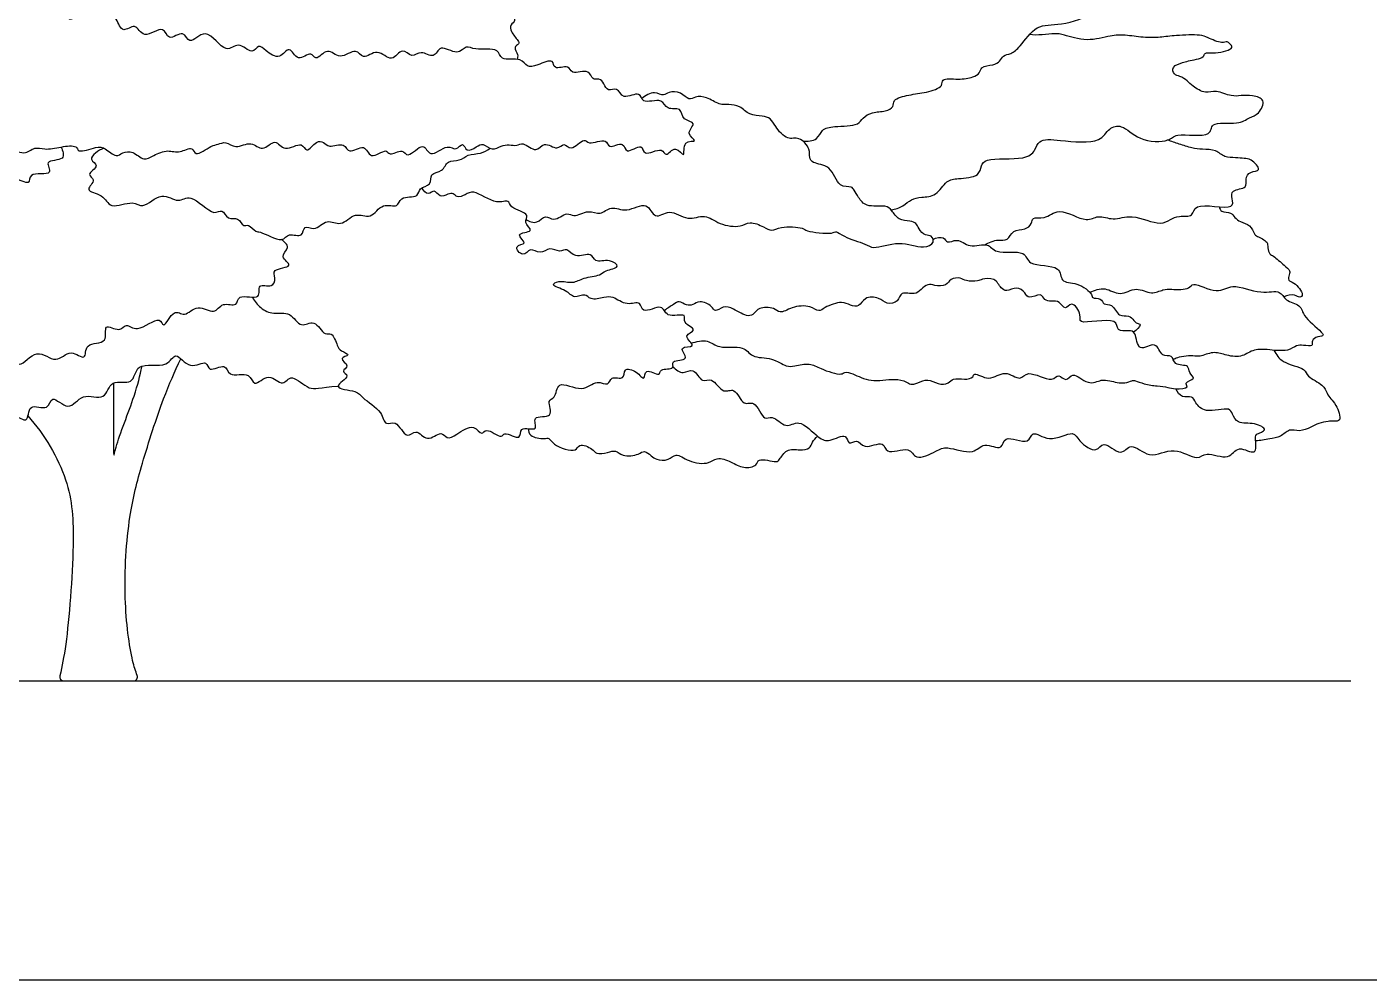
# Model space of a CAD drawing. Header units: millimetres. Extents: x 34 to 295, y 0 to 64.
# Drawn here: x 98.56 to 107.64, y 19.25 to 25.7 of the extents above; entities that cross this region are included whole.
import ezdxf

# ---------------------------------------------------------------- set-up
doc = ezdxf.new("R2010")
doc.units = ezdxf.units.MM
for name, color, linetype, true_color in [('AG-DIAGRAM', 7, 'Continuous', 0xfecc66), ('AG-PLANTS', 7, 'Continuous', 0x66ccff), ('X-VPRT', 6, 'Continuous', 0xff00ff)]:
    doc.layers.add(name, color=color, linetype=linetype, true_color=true_color)

msp = doc.modelspace()

# ---------------------------------------------------------------- linework, layer by layer
at = {"layer": 'AG-DIAGRAM'}
msp.add_line((90.4992, 21.2754), (107.5126, 21.2754), dxfattribs=at)
at = {"layer": 'AG-PLANTS'}
for centre, start, end in [((98.809, 21.3026), 167.5529, 270), ((99.2804, 21.3026), 270, 20.68419)]:
    msp.add_arc(centre, 0.0272, start, end, dxfattribs=at)
for points, knots in [([(103.8064, 24.9262), (103.8374, 24.9215), (103.9099, 24.9292), (103.9326, 25.0094), (104.0229, 25.0281), (104.1841, 25.0254), (104.2094, 25.0856), (104.2781, 25.1245), (104.362, 25.1228), (104.424, 25.1538), (104.4148, 25.2108), (104.5317, 25.2413), (104.6341, 25.2507), (104.7574, 25.2888), (104.7424, 25.3535), (104.8623, 25.3393), (104.9535, 25.3541), (105.0051, 25.3826), (105.0094, 25.432), (105.0936, 25.4379), (105.141, 25.4609), (105.1591, 25.5072), (105.2188, 25.5144), (105.2825, 25.5666), (105.3848, 25.7229), (105.5474, 25.7005), (105.768, 25.7766), (105.7525, 25.8584), (106.09, 25.8012), (106.1869, 25.8957), (106.2906, 25.8374), (106.4196, 25.8396), (106.4483, 25.9043), (106.5306, 25.894), (106.6287, 25.91), (106.6442, 25.9662), (106.6717, 26.0045), (106.5923, 26.0223), (106.5238, 26.0209), (106.4703, 26.0608), (106.3729, 26.0815), (106.2946, 26.0703), (106.1641, 26.0799), (106.0786, 26.0672), (105.9112, 26.098), (105.8141, 26.1136), (105.6721, 26.0331), (105.5724, 26.0629), (105.5211, 26.0766), (105.3811, 26.0371), (105.2999, 26.028), (105.0906, 26.0464), (105.015, 26.061), (104.9449, 25.9966), (104.8698, 25.9839), (104.7776, 25.984), (104.7023, 26.0194), (104.6505, 26.0021), (104.5274, 25.9513), (104.4939, 26.0106), (104.3603, 26.0378), (104.2998, 26.0199), (104.2354, 25.9916), (104.0877, 26.0257), (103.9563, 26.0447), (103.8462, 25.9317), (103.7147, 25.9663), (103.6025, 25.9643), (103.5539, 25.8972), (103.443, 25.8984), (103.3616, 25.8747), (103.2616, 25.8145), (103.1094, 25.8464), (102.9778, 25.7888), (102.9441, 25.8711), (102.8536, 25.8557), (102.7768, 25.8352), (102.7116, 25.917), (102.556, 25.8323), (102.4793, 25.8298), (102.443, 25.8734), (102.3441, 25.8902), (102.2483, 25.8623), (102.2111, 25.9052), (102.1039, 25.9168), (102.0309, 25.878), (101.9492, 25.9093), (101.8497, 25.9299), (101.8303, 25.8541), (101.8156, 25.8211), (101.8389, 25.7859), (101.8712, 25.7384), (101.8244, 25.7138), (101.8306, 25.6614), (101.8804, 25.6104), (101.8912, 25.5797), (101.845, 25.5609), (101.8857, 25.5108), (101.8771, 25.4888), (101.8743, 25.4781)], [0, 0, 0, 0, 0.555629, 1.028015, 1.565517, 2.272856, 2.699544, 3.188185, 3.722266, 4.1609, 4.529276, 5.108784, 5.739733, 6.341615, 6.693936, 7.264754, 7.843246, 8.253531, 8.608822, 9.107231, 9.522853, 9.896743, 10.309989, 10.829723, 11.569105, 12.30887, 13.135361, 13.511036, 14.501014, 15.144482, 15.730363, 16.352177, 16.779107, 17.279892, 17.831901, 18.252047, 18.572891, 19.029216, 19.515594, 19.973717, 20.530765, 21.052843, 21.692187, 22.242485, 22.974033, 23.551176, 24.260117, 24.819224, 25.238207, 25.902173, 26.460542, 27.277927, 27.777682, 28.302258, 28.801899, 29.352455, 29.854036, 30.284779, 30.904197, 31.336545, 31.984902, 32.440774, 32.900232, 33.599617, 34.250637, 34.921918, 35.573146, 36.157884, 36.6471, 37.227785, 37.759552, 38.357045, 39.074473, 39.706948, 40.158759, 40.676583, 41.170313, 41.686532, 42.416401, 42.899716, 43.30113, 43.868984, 44.420271, 44.822918, 45.396997, 45.907057, 46.440335, 46.972513, 47.429514, 47.764221, 48.129243, 48.524013, 48.880638, 49.267029, 49.755292, 50.039605, 50.369611, 50.77376, 51.103741, 51.103741, 51.103741, 51.103741]), ([(98.7913, 24.8852), (98.7498, 24.8779), (98.6823, 24.8633), (98.6106, 24.8912), (98.5409, 24.8223), (98.4301, 24.892), (98.3638, 24.8325), (98.302, 24.8794), (98.2264, 24.9432), (98.1073, 24.835), (98.0595, 24.9289), (97.9608, 24.8271), (97.9338, 24.9074), (97.8474, 24.8677), (97.8415, 24.9409), (97.6687, 24.9099), (97.6819, 24.9911), (97.4641, 24.9591), (97.4817, 25.0635), (97.3644, 24.9734), (97.3514, 25.0852), (97.2229, 25.0216), (97.2141, 25.1093), (97.0524, 24.984), (96.9711, 25.1795), (97.1253, 25.1886), (97.0159, 25.2784), (97.2373, 25.2609), (97.1346, 25.3985), (97.2848, 25.3803), (97.278, 25.466), (97.4209, 25.4492), (97.3601, 25.581), (97.4739, 25.5632), (97.3953, 25.6357), (97.4977, 25.6328), (97.4657, 25.723), (97.5637, 25.6665), (97.5679, 25.8038), (97.6971, 25.6807), (97.7309, 25.8791), (97.8258, 25.7426), (97.889, 25.839), (97.943, 25.7691), (97.9971, 25.8593), (98.0429, 25.7994), (98.1207, 25.9271), (98.1481, 25.8067), (98.2906, 25.9338), (98.3238, 25.8206), (98.4426, 25.9243), (98.4934, 25.8112), (98.5649, 25.8507), (98.6818, 25.7422), (98.8274, 25.8081), (98.8365, 25.7181), (98.989, 25.8252), (99.0428, 25.7301), (99.1203, 25.8007), (99.1689, 25.754), (99.2038, 25.6449), (99.2964, 25.7352), (99.3454, 25.6011), (99.4897, 25.7233), (99.51, 25.589), (99.6226, 25.6874), (99.6563, 25.5603), (99.7739, 25.7169), (99.9011, 25.499), (99.9883, 25.6086), (100.0811, 25.5034), (100.1256, 25.5843), (100.1769, 25.5337), (100.2694, 25.4671), (100.3368, 25.5854), (100.3875, 25.4474), (100.4838, 25.542), (100.511, 25.4578), (100.5956, 25.5702), (100.6739, 25.4634), (100.7857, 25.5655), (100.8329, 25.466), (100.9318, 25.5623), (101.0272, 25.4439), (101.097, 25.5691), (101.162, 25.4793), (101.2246, 25.5464), (101.3159, 25.4732), (101.3512, 25.5895), (101.4702, 25.4973), (101.5306, 25.5785), (101.5919, 25.5334), (101.7543, 25.5642), (101.758, 25.4602), (101.9037, 25.496), (101.9387, 25.4213), (102.0119, 25.4353), (102.1243, 25.4904), (102.1186, 25.4), (102.2277, 25.4475), (102.2393, 25.3685), (102.3665, 25.4196), (102.379, 25.3347), (102.4313, 25.3527), (102.4646, 25.3148), (102.4857, 25.2556), (102.5564, 25.2959), (102.5875, 25.1957), (102.7108, 25.2715), (102.7147, 25.1689), (102.8613, 25.2246), (102.8819, 25.1288), (102.9898, 25.1609), (102.988, 25.0623), (103.1006, 25.0546), (103.0041, 24.9762), (103.1125, 24.9154), (102.9879, 24.9363), (103.0168, 24.7909), (102.945, 24.9084), (102.8785, 24.8074), (102.8564, 24.8939), (102.7266, 24.8104), (102.7249, 24.9208), (102.6063, 24.8254), (102.6008, 24.934), (102.4883, 24.8641), (102.4847, 24.9542), (102.3572, 24.8914), (102.3287, 24.9562), (102.2411, 24.8489), (102.1909, 24.9225), (102.1456, 24.8558), (102.0541, 24.9325), (102.0048, 24.8361), (101.9162, 24.9243), (101.8731, 24.8891), (101.8206, 24.9039), (101.7667, 24.8952), (101.7046, 24.8557), (101.645, 24.9146), (101.5996, 24.8885), (101.5316, 24.8416), (101.5092, 24.9271), (101.462, 24.852), (101.4023, 24.914), (101.2815, 24.7978), (101.2442, 24.9358), (101.1349, 24.7979), (101.1016, 24.8821), (101.0103, 24.8176), (100.9918, 24.8839), (100.8773, 24.7877), (100.8474, 24.9195), (100.7339, 24.8272), (100.7086, 24.9238), (100.6028, 24.875), (100.5686, 24.9215), (100.5145, 24.9303), (100.4481, 24.8344), (100.4205, 24.9321), (100.3003, 24.8403), (100.2406, 24.9547), (100.1519, 24.8433), (100.0776, 24.9345), (99.9723, 24.866), (99.9071, 24.9284), (99.8501, 24.8997), (99.8058, 24.8991), (99.6962, 24.8114), (99.6809, 24.8977), (99.5909, 24.8376), (99.5123, 24.871), (99.4182, 24.8316), (99.3483, 24.7858), (99.2803, 24.8614), (99.2061, 24.8509), (99.1616, 24.811), (99.0886, 24.882), (99.0279, 24.8904), (98.9054, 24.84), (98.8973, 24.9017), (98.8302, 24.8921), (98.7913, 24.8852)], [0, 0, 0, 0, 0.607357, 1.076402, 1.587684, 2.190738, 2.670122, 3.139167, 3.671436, 4.305356, 4.758808, 5.320572, 5.72894, 6.19881, 6.582716, 7.258208, 7.637205, 8.392128, 8.786898, 9.325975, 9.781157, 10.358467, 10.728578, 11.409566, 12.04441, 12.576747, 13.000891, 13.636921, 14.152541, 14.700599, 15.135061, 15.687009, 16.211889, 16.635297, 17.030446, 17.464038, 17.871619, 18.313868, 18.806945, 19.369145, 19.967787, 20.514172, 21.00515, 21.42259, 21.903198, 22.276856, 22.835606, 23.262661, 23.918355, 24.373985, 24.963487, 25.487495, 25.927074, 26.615772, 27.259796, 27.633144, 28.308272, 28.802933, 29.297226, 29.726445, 30.260269, 30.758545, 31.294286, 31.931393, 32.409379, 32.959188, 33.42978, 34.037283, 34.791247, 35.323015, 35.890455, 36.315347, 36.750849, 37.315685, 37.827929, 38.35081, 38.884566, 39.259772, 39.802706, 40.349884, 40.947109, 41.409925, 41.97212, 42.557715, 43.095935, 43.572168, 44.041629, 44.5629, 45.048405, 45.646702, 46.133453, 46.597421, 47.278022, 47.736739, 48.359504, 48.818222, 49.297948, 49.869271, 50.255342, 50.77321, 51.17529, 51.752087, 52.180798, 52.541301, 52.93456, 53.341859, 53.762759, 54.243184, 54.809588, 55.234181, 55.849133, 56.321588, 56.825594, 57.308747, 57.777527, 58.26053, 58.706202, 59.156333, 59.660532, 60.119586, 60.607212, 60.988035, 61.581888, 61.994016, 62.546183, 62.970365, 63.500361, 63.889397, 64.485038, 64.853311, 65.421434, 65.843335, 66.254313, 66.790854, 67.265013, 67.816851, 68.200324, 68.605497, 69.031205, 69.491781, 69.960707, 70.362882, 70.821617, 71.219555, 71.626111, 72.075157, 72.70322, 73.18892, 73.794795, 74.200338, 74.715117, 75.059279, 75.632182, 76.135078, 76.689248, 77.13324, 77.67968, 78.079849, 78.472192, 78.994789, 79.401437, 79.99766, 80.516458, 81.068039, 81.594015, 82.175383, 82.668857, 83.084033, 83.492049, 84.093779, 84.473256, 84.98916, 85.512145, 86.080906, 86.566229, 87.095603, 87.568543, 87.966872, 88.494576, 88.964159, 89.567664, 89.908139, 90.476459, 90.476459, 90.476459, 90.476459]), ([(104.404, 24.4595), (104.4317, 24.4648), (104.4873, 24.481), (104.5383, 24.5364), (104.6116, 24.5465), (104.7125, 24.5516), (104.7757, 24.6629), (104.8559, 24.6731), (105.0016, 24.6808), (105.0104, 24.7608), (105.0506, 24.8176), (105.2998, 24.7921), (105.38, 24.8549), (105.3992, 24.943), (105.5539, 24.932), (105.8195, 24.8992), (105.8703, 25.016), (105.9723, 25.0417), (106.0752, 24.9199), (106.2855, 24.9164), (106.3269, 24.9874), (106.5772, 24.9392), (106.5591, 25.0652), (106.7492, 25.0303), (106.8241, 25.0861), (106.8923, 25.1048), (106.9435, 25.2111), (106.8446, 25.2341), (106.7702, 25.2346), (106.7027, 25.2235), (106.6035, 25.2741), (106.5309, 25.2412), (106.4435, 25.2955), (106.4085, 25.3325), (106.3589, 25.3662), (106.3142, 25.3706), (106.2997, 25.4344), (106.3789, 25.4569), (106.4088, 25.4675), (106.5231, 25.4862), (106.5207, 25.528), (106.5967, 25.5145), (106.7301, 25.549), (106.6941, 25.5836), (106.6768, 25.6019), (106.6365, 25.5819), (106.5435, 25.627), (106.4923, 25.6462), (106.3296, 25.6414), (106.2248, 25.6254), (106.1084, 25.6241), (105.986, 25.6447), (105.8843, 25.6404), (105.7309, 25.5926), (105.571, 25.6456), (105.5058, 25.657), (105.3907, 25.6375), (105.3389, 25.6452)], [0, 0, 0, 0, 0.52748, 1.010335, 1.49319, 2.051805, 2.659507, 3.177409, 3.830135, 4.288258, 4.721136, 5.605069, 6.164422, 6.63416, 7.314351, 8.230988, 8.816369, 9.328932, 10.033083, 10.811959, 11.312516, 12.133883, 12.603621, 13.322402, 13.878453, 14.355084, 14.88666, 15.387217, 15.894597, 16.363087, 16.944356, 17.436961, 17.989921, 18.412062, 18.844672, 19.211345, 19.596408, 20.067721, 20.441611, 21.024184, 21.306904, 21.790307, 22.406734, 22.707589, 22.981141, 23.332166, 23.896039, 24.340885, 25.054227, 25.662221, 26.273737, 26.906806, 27.48261, 28.204469, 28.929307, 29.444459, 30.3503, 30.3503, 30.3503, 30.3503]), ([(98.7913, 24.8852), (98.8006, 24.862), (98.831, 24.7861), (98.6634, 24.804), (98.7564, 24.6832), (98.5626, 24.723), (98.5888, 24.6148), (98.4677, 24.6918), (98.4167, 24.6472), (98.2992, 24.6662), (98.2383, 24.6783), (98.1735, 24.6192), (98.0453, 24.6622), (97.9808, 24.6392), (97.9123, 24.5919), (97.7471, 24.6753), (97.7111, 24.6249), (97.6286, 24.5814), (97.5826, 24.6397), (97.5233, 24.5936), (97.4013, 24.594), (97.3434, 24.6005), (97.287, 24.5614), (97.1803, 24.637), (97.0656, 24.5075), (97.0248, 24.5802), (96.903, 24.5281), (96.8203, 24.4954), (96.7849, 24.609), (96.6721, 24.4719), (96.634, 24.5955), (96.4907, 24.4997), (96.4893, 24.5962), (96.3376, 24.5442), (96.351, 24.6778), (96.1905, 24.5581), (96.1679, 24.682), (96.0828, 24.563), (96.0283, 24.65), (95.9568, 24.5396), (95.9081, 24.6176), (95.7933, 24.497), (95.7676, 24.5961), (95.6818, 24.5023), (95.6626, 24.5987), (95.5833, 24.4233), (95.4794, 24.5454), (95.4055, 24.471), (95.3399, 24.5188), (95.1849, 24.4825), (95.18, 24.5564), (95.0893, 24.5381), (95.1102, 24.6403), (94.9733, 24.6133), (94.9334, 24.7855), (94.8256, 24.7178), (94.7602, 24.8339), (94.9055, 24.848), (94.8261, 24.9822), (94.993, 24.922), (95.0296, 25.0441), (95.174, 24.9477), (95.2396, 25.1009), (95.3626, 25.012), (95.4086, 25.0759), (95.5015, 25.0429), (95.5241, 25.1022), (95.6037, 25.0861), (95.6284, 25.1432), (95.7186, 25.1284), (95.758, 25.1675), (95.8579, 25.1134), (95.9001, 25.2097), (96.0684, 25.1497), (96.069, 25.2273), (96.2134, 25.2141), (96.2287, 25.2539), (96.2466, 25.3428), (96.3736, 25.305), (96.3465, 25.3976), (96.4662, 25.3738), (96.461, 25.4648), (96.5601, 25.4232), (96.5776, 25.501), (96.6481, 25.477), (96.7013, 25.5697), (96.8176, 25.5128), (96.8611, 25.5974), (96.9887, 25.59), (97.045, 25.517), (97.0911, 25.5817), (97.1394, 25.5143), (97.2085, 25.6028), (97.2334, 25.5363), (97.3203, 25.605), (97.3405, 25.5286), (97.4172, 25.5325), (97.4487, 25.5427)], [0, 0, 0, 0, 0.495886, 1.064877, 1.522992, 2.159551, 2.568743, 3.13293, 3.594237, 4.201392, 4.644413, 5.141527, 5.784155, 6.24689, 6.747036, 7.475595, 7.894706, 8.406457, 8.828597, 9.281948, 9.914127, 10.350178, 10.77962, 11.376175, 12.033924, 12.436379, 13.072318, 13.573323, 14.047348, 14.647233, 15.133637, 15.75852, 16.158112, 16.766806, 17.225375, 17.875147, 18.320211, 18.860622, 19.301067, 19.833405, 20.251411, 20.873806, 21.276107, 21.786803, 22.135192, 22.749321, 23.341717, 23.837911, 24.330764, 24.999856, 25.39008, 25.839757, 26.286617, 26.853917, 27.508123, 28.039156, 28.5387, 29.089045, 29.596752, 30.19344, 30.730275, 31.354882, 31.968402, 32.566213, 33.013627, 33.524938, 33.918034, 34.382349, 34.78649, 35.295362, 35.70048, 36.234948, 36.741566, 37.418917, 37.803626, 38.4351, 38.785983, 39.271753, 39.815664, 40.216014, 40.738652, 41.16133, 41.64861, 42.072142, 42.495462, 43.024687, 43.596013, 44.091474, 44.703359, 45.192462, 45.590332, 46.006599, 46.505059, 46.855473, 47.357423, 47.767322, 48.3383, 48.3383, 48.3383, 48.3383]), ([(101.9349, 24.3941), (101.9566, 24.382), (102.0113, 24.3594), (102.0661, 24.4362), (102.1235, 24.3727), (102.2126, 24.4526), (102.2573, 24.4036), (102.3585, 24.4672), (102.437, 24.4184), (102.5124, 24.4953), (102.6154, 24.4339), (102.7565, 24.5298), (102.8019, 24.3838), (102.9097, 24.4763), (103.025, 24.3776), (103.147, 24.4393), (103.2396, 24.3568), (103.3856, 24.3394), (103.4469, 24.3873), (103.5408, 24.3471), (103.5973, 24.3107), (103.6588, 24.3531), (103.8094, 24.3419), (103.8298, 24.3122), (104.0023, 24.2934), (104.0335, 24.3207), (104.087, 24.2713), (104.2305, 24.2348), (104.2846, 24.1892), (104.4608, 24.2591), (104.6127, 24.1921), (104.7004, 24.2329), (104.6799, 24.292), (104.6325, 24.2819), (104.589, 24.3308), (104.5765, 24.3716), (104.5291, 24.3863), (104.4519, 24.3873), (104.4097, 24.4576), (104.3657, 24.4967), (104.2336, 24.4724), (104.1845, 24.5428), (104.1548, 24.5919), (104.1369, 24.6225), (104.0411, 24.6071), (104.0033, 24.7669), (103.8757, 24.7696), (103.8476, 24.8159), (103.8607, 24.8728), (103.7825, 24.9612), (103.7009, 24.9261), (103.619, 25.0224), (103.5924, 25.08), (103.531, 25.099), (103.4439, 25.097), (103.3834, 25.1669), (103.3064, 25.1737), (103.239, 25.1687), (103.1595, 25.2248), (103.0827, 25.2305), (103.0334, 25.1971), (102.9846, 25.2602), (102.9001, 25.2631), (102.8669, 25.2249), (102.8006, 25.2681), (102.7406, 25.2338), (102.7174, 25.2128)], [0, 0, 0, 0, 0.494563, 0.972209, 1.410396, 1.967872, 2.364875, 2.944576, 3.453784, 3.977712, 4.565305, 5.222278, 5.773129, 6.334576, 6.986182, 7.599172, 8.212325, 8.883819, 9.3642, 9.919439, 10.364499, 10.843089, 11.516899, 11.883572, 12.611231, 12.947442, 13.398046, 14.09449, 14.558454, 15.30752, 16.049242, 16.535993, 16.902205, 17.265764, 17.710829, 18.074686, 18.457007, 18.947441, 19.443835, 19.868727, 20.496587, 21.003639, 21.435986, 21.746356, 22.23679, 22.908497, 23.509256, 23.883628, 24.306132, 24.875174, 25.368785, 25.977246, 26.432727, 26.867691, 27.392061, 27.92355, 28.411625, 28.876075, 29.432249, 29.925861, 30.318415, 30.790517, 31.293478, 31.659238, 32.11837, 32.673262, 32.673262, 32.673262, 32.673262]), ([(99.08, 24.8773), (99.0446, 24.8649), (98.9561, 24.8008), (99.0641, 24.7607), (98.9501, 24.6974), (99.0379, 24.6668), (98.9368, 24.5836), (99.0818, 24.5708), (99.1179, 24.4555), (99.2768, 24.5311), (99.3443, 24.4596), (99.4697, 24.5925), (99.5826, 24.4978), (99.671, 24.5826), (99.8172, 24.4079), (99.8814, 24.4757), (99.9155, 24.3869), (99.9913, 24.4173), (100.0206, 24.3412), (100.0604, 24.3695), (100.1076, 24.306), (100.1383, 24.3195), (100.2894, 24.2281), (100.3257, 24.3109), (100.4294, 24.2654), (100.4284, 24.3672), (100.509, 24.3091), (100.5864, 24.4085), (100.6863, 24.3393), (100.7747, 24.4533), (100.8897, 24.3889), (100.9585, 24.5159), (101.0718, 24.4671), (101.0799, 24.5575), (101.2125, 24.5386), (101.2072, 24.6145), (101.3004, 24.6231), (101.2804, 24.7117), (101.3758, 24.7144), (101.3997, 24.7987), (101.4888, 24.7868), (101.5395, 24.8395), (101.6298, 24.8371), (101.6722, 24.8632), (101.6927, 24.8764)], [0, 0, 0, 0, 0.607415, 1.029071, 1.523363, 1.905518, 2.386136, 2.941785, 3.507472, 4.182126, 4.676623, 5.357903, 5.968923, 6.504984, 7.280966, 7.700884, 8.159875, 8.61348, 9.052966, 9.375886, 9.832629, 10.160031, 10.86002, 11.315425, 11.823617, 12.252953, 12.700356, 13.273652, 13.821335, 14.432327, 15.004935, 15.612768, 16.149588, 16.586362, 17.166092, 17.574651, 18.053314, 18.501882, 18.989348, 19.475048, 19.968471, 20.442109, 20.968972, 21.458849, 21.458849, 21.458849, 21.458849]), ([(105.0371, 24.2246), (105.0653, 24.2391), (105.1233, 24.2652), (105.1954, 24.2462), (105.225, 24.3299), (105.3092, 24.3222), (105.357, 24.3637), (105.3566, 24.4159), (105.4496, 24.3928), (105.5383, 24.4874), (105.7236, 24.3654), (105.8028, 24.4311), (105.9102, 24.3826), (106.0317, 24.4405), (106.2223, 24.3465), (106.2912, 24.3974), (106.3504, 24.4229), (106.4518, 24.4087), (106.4466, 24.5217), (106.7301, 24.4493), (106.7083, 24.537), (106.7026, 24.6002), (106.8178, 24.6024), (106.7961, 24.6701), (106.8282, 24.7225), (106.9171, 24.7216), (106.8387, 24.8087), (106.7916, 24.8067), (106.7328, 24.8146), (106.6573, 24.8126), (106.6012, 24.8696), (106.5078, 24.8689), (106.4381, 24.877), (106.3515, 24.9052), (106.3, 24.9229), (106.2741, 24.9328)], [0, 0, 0, 0, 0.558608, 1.008174, 1.482277, 1.981031, 2.415177, 2.759909, 3.248304, 3.85365, 4.638163, 5.166468, 5.739698, 6.392578, 7.19073, 7.682494, 8.146605, 8.663887, 9.12914, 9.990448, 10.401828, 10.813208, 11.338081, 11.748014, 12.177859, 12.602002, 13.110802, 13.515002, 13.950678, 14.437056, 14.931092, 15.469679, 15.956057, 16.496559, 17.018939, 17.018939, 17.018939, 17.018939]), ([(100.0848, 23.8697), (100.0986, 23.8427), (100.1381, 23.7942), (100.2261, 23.7482), (100.343, 23.7801), (100.4085, 23.651), (100.5072, 23.7305), (100.5685, 23.6029), (100.6254, 23.638), (100.6585, 23.5393), (100.6765, 23.5065), (100.7618, 23.4775), (100.6559, 23.459), (100.7529, 23.405), (100.675, 23.369), (100.7605, 23.3373), (100.5997, 23.2501), (100.7961, 23.2416), (100.8227, 23.1848), (100.9648, 23.1057), (100.977, 22.9941), (101.0608, 23.0476), (101.1243, 22.8975), (101.1934, 22.9899), (101.2654, 22.8786), (101.36, 22.9737), (101.4008, 22.9052), (101.4693, 22.9411), (101.5798, 23.0219), (101.6363, 22.9269), (101.6652, 22.996), (101.773, 22.904), (101.7829, 22.9697), (101.9116, 22.8879), (101.8813, 23.0062), (102.0318, 22.9528), (101.9619, 23.0795), (102.1367, 23.0427), (102.0697, 23.1767), (102.1401, 23.1824), (102.1407, 23.3225), (102.3186, 23.2146), (102.4068, 23.3185), (102.4954, 23.2625), (102.5057, 23.3423), (102.6045, 23.3034), (102.5915, 23.3961), (102.6842, 23.375), (102.7393, 23.2929), (102.7366, 23.401), (102.843, 23.3258), (102.8378, 23.3935), (102.9493, 23.375), (102.9063, 23.4519), (103.0573, 23.4336), (102.9488, 23.5446), (103.1064, 23.5251), (102.9811, 23.6127), (103.1106, 23.6484), (102.9869, 23.6902), (103.0299, 23.7694), (102.8766, 23.7226), (102.8631, 23.8362), (102.7162, 23.7462), (102.714, 23.8513), (102.6129, 23.8057), (102.5259, 23.8779), (102.4642, 23.8682), (102.3704, 23.8463), (102.3361, 23.8997), (102.2558, 23.8541), (102.2127, 23.9214), (102.0925, 23.9477), (102.1629, 23.9883), (102.2549, 23.957), (102.3223, 24.006), (102.4375, 24.0128), (102.4666, 24.0534), (102.5854, 24.0701), (102.4958, 24.1336), (102.3993, 24.0961), (102.3793, 24.1807), (102.2643, 24.1257), (102.216, 24.2071), (102.1601, 24.168), (102.0947, 24.2152), (102.0319, 24.1523), (101.962, 24.2133), (101.9172, 24.1295), (101.8415, 24.2263), (101.9599, 24.2245), (101.8448, 24.3063), (102.0059, 24.309), (101.9094, 24.3748), (101.9734, 24.4351), (101.8251, 24.4674), (101.8207, 24.5351), (101.7279, 24.4896), (101.5842, 24.6011), (101.5279, 24.5627), (101.4673, 24.5383), (101.445, 24.5768), (101.4051, 24.5675), (101.3497, 24.5384), (101.3165, 24.608), (101.2737, 24.5504), (101.2399, 24.5921), (101.2311, 24.6096)], [0, 0, 0, 0, 0.545648, 1.101585, 1.692233, 2.286263, 2.806249, 3.393092, 3.760374, 4.287448, 4.684996, 5.093864, 5.485879, 5.924589, 6.300034, 6.66464, 7.210768, 7.829859, 8.312163, 9.024046, 9.542844, 9.98291, 10.595866, 11.049471, 11.59101, 12.148661, 12.55722, 13.03109, 13.661199, 14.133545, 14.486009, 15.071523, 15.390135, 15.95756, 16.382734, 16.925838, 17.387708, 17.957706, 18.495949, 18.88423, 19.422421, 20.118178, 20.733008, 21.213616, 21.609935, 22.089336, 22.505603, 22.996205, 23.459024, 23.859185, 24.373376, 24.707781, 25.209506, 25.570435, 26.09344, 26.56939, 27.04534, 27.53111, 27.980498, 28.481035, 28.869317, 29.461349, 29.944343, 30.557197, 30.980996, 31.500113, 32.083764, 32.536675, 33.071725, 33.47195, 33.945404, 34.443111, 34.984592, 35.35511, 35.911996, 36.430069, 37.018621, 37.438869, 37.950179, 38.405808, 38.955141, 39.375061, 39.942663, 40.425586, 40.83383, 41.301344, 41.781184, 42.249684, 42.694731, 43.152946, 43.575034, 44.026194, 44.530209, 44.979195, 45.377578, 45.994141, 46.38407, 46.883571, 47.621497, 48.06873, 48.495837, 48.826615, 49.174847, 49.594274, 50.001505, 50.37632, 50.815026, 50.815026, 50.815026, 50.815026]), ([(97.0663, 24.5369), (97.0469, 24.5222), (97.011, 24.4857), (97.0336, 24.3753), (97.1352, 24.4242), (97.0904, 24.245), (97.2641, 24.3332), (97.31, 24.2144), (97.4518, 24.2542), (97.4281, 24.16), (97.597, 24.189), (97.5623, 24.1141), (97.8671, 24.1057), (97.8216, 24.0079), (97.8971, 24.0012), (97.9541, 23.9769), (97.8517, 23.9479), (97.9243, 23.8761), (97.8396, 23.8372), (97.7521, 23.8171), (97.8424, 23.7204), (97.7638, 23.7157), (97.6881, 23.6837), (97.6722, 23.5398), (97.5234, 23.4915), (97.5634, 23.4036), (97.6632, 23.4499), (97.6678, 23.3111), (97.7917, 23.5004), (97.8856, 23.3558), (97.9344, 23.5321), (98.0995, 23.3703), (98.2288, 23.5035), (98.2662, 23.3806), (98.4644, 23.4965), (98.5052, 23.3721), (98.6271, 23.5416), (98.7565, 23.4056), (98.85, 23.5306), (98.9657, 23.4265), (98.9452, 23.5737), (99.1198, 23.5438), (99.0683, 23.7065), (99.1874, 23.6267), (99.2312, 23.7025), (99.3062, 23.6184), (99.4585, 23.7563), (99.4829, 23.6437), (99.5509, 23.8007), (99.6288, 23.7283), (99.7128, 23.8321), (99.8283, 23.7433), (99.877, 23.8436), (99.9871, 23.7975), (99.9803, 23.9007), (100.1538, 23.8387), (100.1113, 23.9719), (100.2219, 23.9271), (100.2454, 24), (100.2092, 24.0641), (100.3837, 24.0727), (100.2577, 24.1446), (100.3487, 24.2052), (100.2992, 24.2476), (100.2804, 24.2603)], [0, 0, 0, 0, 0.489934, 1.00599, 1.450348, 2.023147, 2.649543, 3.222326, 3.807707, 4.2066, 4.842686, 5.176969, 6.072829, 6.496973, 6.956135, 7.296025, 7.743027, 8.186294, 8.679973, 9.142789, 9.65694, 10.051941, 10.556335, 11.21179, 11.861623, 12.280606, 12.788672, 13.242627, 13.910082, 14.464607, 15.019406, 15.753609, 16.402206, 16.879765, 17.644318, 18.11446, 18.786047, 19.445229, 20.054432, 20.597357, 21.103477, 21.724781, 22.261066, 22.784667, 23.222743, 23.727042, 24.442804, 24.821109, 25.414316, 25.888475, 26.465785, 27.057924, 27.569464, 28.092234, 28.52024, 29.14719, 29.620537, 30.114267, 30.54873, 30.955737, 31.530305, 32.008461, 32.482156, 32.954863, 32.954863, 32.954863, 32.954863]), ([(106.6216, 24.4815), (106.6253, 24.4699), (106.6346, 24.4402), (106.704, 24.4472), (106.7271, 24.4073), (106.7648, 24.3762), (106.834, 24.3628), (106.8582, 24.2957), (106.8789, 24.2806), (106.9553, 24.247), (106.9477, 24.2048), (106.9614, 24.1576), (106.9937, 24.1497), (107.0596, 24.0854), (107.1038, 24.051), (107.0968, 24.0231), (107.0848, 23.9778), (107.1329, 23.9736), (107.2004, 23.8889), (107.1654, 23.8635), (107.1332, 23.8916), (107.082, 23.8828), (107.0593, 23.873)], [0, 0, 0, 0, 0.346582, 0.785704, 1.155815, 1.550686, 2.019612, 2.472688, 2.775279, 3.266272, 3.622078, 3.998008, 4.315097, 4.868687, 5.283518, 5.574312, 5.920126, 6.285779, 6.845129, 7.123061, 7.470797, 7.96378, 7.96378, 7.96378, 7.96378]), ([(104.6883, 24.2598), (104.7081, 24.2717), (104.7636, 24.2859), (104.7799, 24.2259), (104.8565, 24.2751), (104.9323, 24.1957), (105.0639, 24.246), (105.1056, 24.1521), (105.3185, 24.1979), (105.3221, 24.071), (105.5597, 24.0967), (105.5437, 23.963), (105.664, 23.9742), (105.7672, 23.8956), (105.7591, 23.8589), (105.8267, 23.8671), (105.8383, 23.8141), (105.9039, 23.8301), (105.9396, 23.7304), (106.0112, 23.7544), (106.0462, 23.7121), (106.0634, 23.692), (106.1045, 23.6885), (106.0624, 23.6439), (106.0426, 23.6335)], [0, 0, 0, 0, 0.476647, 0.83715, 1.296966, 1.857719, 2.472142, 2.981037, 3.738135, 4.258646, 5.037775, 5.55622, 6.131986, 6.760804, 7.03582, 7.4451, 7.810628, 8.215337, 8.742537, 9.1844, 9.583119, 9.885709, 10.156478, 10.624999, 10.624999, 10.624999, 10.624999]), ([(103.0529, 23.5578), (103.0865, 23.5711), (103.1673, 23.5875), (103.2372, 23.5148), (103.4078, 23.551), (103.4598, 23.4554), (103.5983, 23.4655), (103.692, 23.3981), (103.7526, 23.4027), (103.8572, 23.4287), (103.9227, 23.3848), (104.0652, 23.3375), (104.0895, 23.368), (104.153, 23.3518), (104.2668, 23.2895), (104.4196, 23.324), (104.5039, 23.302), (104.5348, 23.2767), (104.587, 23.2874), (104.6525, 23.324), (104.7188, 23.2771), (104.7927, 23.2821), (104.8232, 23.327), (104.8976, 23.3106), (104.9603, 23.3226), (104.9633, 23.3669), (105.0727, 23.2915), (105.1706, 23.3882), (105.2794, 23.294), (105.3274, 23.3883), (105.4917, 23.2818), (105.5334, 23.361), (105.5889, 23.2889), (105.6335, 23.3773), (105.733, 23.266), (105.8255, 23.3159), (105.8808, 23.3048), (105.9837, 23.2808), (106.0296, 23.3065), (106.0571, 23.3062), (106.1176, 23.2797), (106.2021, 23.2697), (106.2773, 23.2618), (106.3204, 23.2456), (106.4269, 23.2532), (106.378, 23.2963), (106.4763, 23.3165), (106.4114, 23.3579), (106.4232, 23.4157), (106.3142, 23.4039), (106.3094, 23.4866), (106.2279, 23.4582), (106.2009, 23.5858), (106.0679, 23.4835), (106.063, 23.6359), (106.0103, 23.6462), (105.9268, 23.6359), (105.9391, 23.7456), (105.6571, 23.6748), (105.6968, 23.7509), (105.625, 23.855), (105.5807, 23.7725), (105.5443, 23.8481), (105.4882, 23.8415), (105.4392, 23.8469), (105.418, 23.905), (105.3333, 23.8509), (105.3109, 23.903), (105.2535, 23.9463), (105.1852, 23.9048), (105.1438, 23.9305), (105.1074, 24.0043), (105.0183, 23.9942), (104.9905, 23.9755), (104.9088, 23.9762), (104.8759, 24.0042), (104.8017, 23.9975), (104.78, 23.9428), (104.697, 23.9466), (104.6517, 23.9635), (104.6047, 23.9212), (104.5656, 23.8815), (104.4669, 23.9147), (104.456, 23.8345), (104.371, 23.8184), (104.3247, 23.8717), (104.2211, 23.8753), (104.1922, 23.8005), (104.1243, 23.8132), (104.0713, 23.8483), (103.9564, 23.805), (103.9149, 23.7658), (103.854, 23.8184), (103.7343, 23.8074), (103.6522, 23.7536), (103.6123, 23.8032), (103.5094, 23.8033), (103.4787, 23.7589), (103.4346, 23.7308), (103.3378, 23.7921), (103.2712, 23.8157), (103.211, 23.7628), (103.1928, 23.8145), (103.1096, 23.8521), (103.0653, 23.8165), (103.0182, 23.8111), (102.9701, 23.8505), (102.9309, 23.8176), (102.889, 23.7944), (102.8699, 23.7785)], [0, 0, 0, 0, 0.596236, 1.146267, 1.85157, 2.392019, 3.039886, 3.638193, 4.078331, 4.644256, 5.174624, 5.847626, 6.157306, 6.584049, 7.236403, 7.951834, 8.470278, 8.810126, 9.211159, 9.688466, 10.18499, 10.652957, 11.040413, 11.528622, 11.964877, 12.237795, 12.804689, 13.422994, 14.007129, 14.475452, 15.19555, 15.617584, 16.041701, 16.470869, 17.079624, 17.624537, 18.059766, 18.640073, 19.038966, 19.32259, 19.777919, 20.319757, 20.805032, 21.230126, 21.732741, 22.027403, 22.46545, 22.855038, 23.232739, 23.747859, 24.178365, 24.611439, 25.143036, 25.706489, 26.283079, 26.678419, 27.143974, 27.595703, 28.44261, 28.830279, 29.382828, 29.782396, 30.209327, 30.629666, 31.015275, 31.395529, 31.885963, 32.266217, 32.724786, 33.199955, 33.567904, 34.064299, 34.564169, 34.910096, 35.402341, 35.784662, 36.239168, 36.646583, 37.139188, 37.529216, 37.959061, 38.379207, 38.893883, 39.335829, 39.810998, 40.283746, 40.820119, 41.282791, 41.709169, 42.16291, 42.779843, 43.178735, 43.640973, 44.268833, 44.79801, 45.20939, 45.759602, 46.167861, 46.540879, 47.137363, 47.618556, 48.054232, 48.412616, 48.933482, 49.345886, 49.725356, 50.141188, 50.518278, 51.013067, 51.013067, 51.013067, 51.013067]), ([(105.7483, 23.9026), (105.7797, 23.9177), (105.8525, 23.9446), (105.9509, 23.8702), (106.0621, 23.9476), (106.1613, 23.8828), (106.2439, 23.9243), (106.2982, 23.9241), (106.4232, 23.9181), (106.4432, 23.9805), (106.6127, 23.8807), (106.7114, 23.9732), (106.8985, 23.8823), (107.0372, 23.9257), (107.068, 23.8416), (107.1652, 23.8203), (107.1843, 23.7785), (107.2, 23.7282), (107.3241, 23.6321), (107.327, 23.6039), (107.2724, 23.6039), (107.2446, 23.5698), (107.2602, 23.5341), (107.1872, 23.5459), (107.1445, 23.547), (107.085, 23.497), (106.9455, 23.5189), (106.8484, 23.518), (106.7698, 23.4573), (106.6603, 23.4787), (106.5822, 23.5062), (106.4947, 23.4661), (106.4582, 23.4725), (106.4002, 23.4741), (106.3395, 23.4614), (106.3211, 23.4517), (106.3123, 23.4468)], [0, 0, 0, 0, 0.585692, 1.174961, 1.786893, 2.371273, 2.885423, 3.329674, 3.939659, 4.309037, 5.028589, 5.646495, 6.441673, 7.081017, 7.560033, 8.107565, 8.465541, 8.892522, 9.603621, 9.827012, 10.219661, 10.580688, 10.853908, 11.288296, 11.674687, 12.148383, 12.820676, 13.38527, 13.931142, 14.517588, 15.043649, 15.58019, 15.925406, 16.359793, 16.809857, 17.124252, 17.124252, 17.124252, 17.124252]), ([(106.9925, 23.511), (107.0092, 23.4825), (107.0414, 23.4212), (107.2063, 23.3936), (107.2162, 23.3287), (107.3267, 23.2819), (107.3496, 23.2217), (107.377, 23.1784), (107.4156, 23.1465), (107.4559, 23.0278), (107.3949, 23.0328), (107.3594, 23.0305), (107.2934, 23.0182), (107.2428, 22.9894), (107.1661, 22.9573), (107.0947, 22.984), (107.0401, 22.9209), (106.9646, 22.9133), (106.9171, 22.9015), (106.8849, 22.8988), (106.8692, 22.898)], [0, 0, 0, 0, 0.570366, 1.264674, 1.692704, 2.291869, 2.747741, 3.139209, 3.56724, 4.138866, 4.492165, 4.85117, 5.308696, 5.755697, 6.26655, 6.735178, 7.22658, 7.718826, 8.12106, 8.513877, 8.513877, 8.513877, 8.513877]), ([(97.8408, 23.423), (97.8142, 23.406), (97.7562, 23.3429), (97.8597, 23.2983), (97.6679, 23.2655), (97.7954, 23.1735), (97.6566, 23.1553), (97.5631, 22.9773), (97.7877, 23.0595), (97.7073, 22.851), (97.9221, 23.0661), (98.0539, 22.9181), (98.1394, 23.0612), (98.2914, 22.9427), (98.3205, 23.0611), (98.4303, 22.9304), (98.4656, 23.1005), (98.5732, 22.9983), (98.564, 23.1683), (98.7072, 23.0905), (98.7229, 23.224), (98.847, 23.0829), (98.93, 23.2352), (99.0944, 23.1578), (99.1203, 23.3267), (99.2876, 23.2625), (99.2902, 23.4445), (99.512, 23.3795), (99.5628, 23.5176), (99.658, 23.3692), (99.7788, 23.4548), (99.7866, 23.3533), (99.9082, 23.4338), (99.9188, 23.3187), (100.0712, 23.3739), (100.0902, 23.2491), (100.1988, 23.3705), (100.2895, 23.2523), (100.3451, 23.3637), (100.4764, 23.225), (100.5355, 23.2605), (100.6649, 23.269)], [0, 0, 0, 0, 0.557417, 0.953682, 1.54827, 2.031148, 2.604869, 3.235908, 3.876563, 4.413677, 5.18555, 5.871093, 6.470124, 7.142114, 7.587827, 8.149134, 8.716417, 9.206852, 9.75289, 10.330032, 10.805201, 11.410011, 12.045372, 12.702382, 13.307708, 13.931124, 14.537289, 15.303876, 15.838759, 16.458658, 17.036875, 17.444254, 17.999039, 18.466101, 19.093651, 19.568157, 20.149901, 20.722048, 21.200204, 21.712433, 22.233642, 22.233642, 22.233642, 22.233642]), ([(99.3058, 21.3122), (99.2945, 21.3423), (99.2601, 21.4434), (99.2063, 21.8488), (99.2434, 22.3868), (99.3344, 22.7374), (99.4777, 23.1867), (99.5584, 23.3643), (99.6006, 23.4534)], [1.532979, 1.532979, 1.532979, 1.532979, 2.025079, 3.206237, 4.548127, 5.656576, 6.881198, 7.866386, 7.866386, 7.866386, 7.866386]), ([(99.1447, 23.2888), (99.1445, 23.1719), (99.1476, 22.9719), (99.1437, 22.7639), (99.1625, 22.8815), (99.2953, 23.2095), (99.3226, 23.336), (99.3392, 23.4047)], [0, 0, 0, 0, 1.072607, 1.741136, 2.171868, 3.265092, 4.099449, 4.099449, 4.099449, 4.099449]), ([(102.9285, 23.3987), (102.947, 23.3799), (102.9963, 23.3417), (103.0699, 23.4011), (103.1214, 23.2819), (103.1962, 23.3363), (103.2645, 23.2073), (103.3502, 23.2696), (103.4, 23.1248), (103.4861, 23.1825), (103.5398, 23.0245), (103.6038, 23.0797), (103.6922, 22.9721), (103.7837, 23.0556), (103.9095, 22.9147), (103.985, 22.8866), (104.1051, 22.9579), (104.1113, 22.8632), (104.179, 22.9184), (104.2191, 22.8303), (104.3596, 22.9105), (104.3636, 22.7945), (104.5314, 22.8711), (104.5661, 22.7576), (104.7125, 22.8319), (104.7805, 22.8668), (104.9632, 22.7947), (105.0257, 22.8979), (105.1623, 22.8235), (105.1599, 22.9509), (105.3421, 22.8601), (105.3532, 22.9803), (105.476, 22.8764), (105.6393, 22.9776), (105.6697, 22.8936), (105.7943, 22.8051), (105.8384, 22.9117), (105.9588, 22.7807), (106.0273, 22.9004), (106.1525, 22.7617), (106.3155, 22.8731), (106.4729, 22.756), (106.5346, 22.8344), (106.6903, 22.7561), (106.7457, 22.8785), (106.8806, 22.7867), (106.8684, 22.9052), (106.8645, 22.948), (106.9636, 22.97), (106.8546, 23.0275), (106.7482, 23.0068), (106.711, 23.0785), (106.692, 23.1311), (106.529, 23.0806), (106.4626, 23.1498), (106.4425, 23.2077), (106.3685, 23.1844), (106.3386, 23.2291), (106.3291, 23.2499)], [0, 0, 0, 0, 0.5092, 0.975775, 1.522707, 1.965619, 2.566508, 3.036288, 3.633285, 4.090714, 4.721063, 5.128044, 5.720756, 6.25576, 6.985386, 7.508528, 8.093831, 8.495245, 8.904526, 9.374168, 9.991127, 10.43582, 11.101128, 11.606334, 12.266024, 12.794089, 13.535811, 14.09385, 14.685622, 15.14611, 15.83223, 16.277943, 16.891431, 17.611175, 18.090948, 18.728531, 19.191348, 19.823503, 20.343862, 21.005121, 21.752601, 22.475056, 22.964272, 23.640424, 24.199777, 24.775123, 25.27889, 25.652459, 26.092232, 26.596626, 27.195457, 27.665609, 28.039177, 28.735529, 29.271903, 29.674357, 30.118607, 30.592973, 30.592973, 30.592973, 30.592973]), ([(98.5662, 23.0668), (98.6781, 22.9429), (98.8588, 22.6325), (98.8858, 22.2074), (98.8333, 21.5444), (98.7973, 21.3758), (98.7825, 21.3085)], [-4.886102, -4.886102, -4.886102, -4.886102, -3.604306, -2.392022, -0.91181, -0.125444, -0.125444, -0.125444, -0.125444]), ([(101.9485, 22.9806), (101.9514, 22.9647), (101.9571, 22.9254), (102.0556, 22.9087), (102.0943, 22.9221), (102.1166, 22.865), (102.2793, 22.8115), (102.2885, 22.8862), (102.3875, 22.8474), (102.4063, 22.8045), (102.4875, 22.8188), (102.5424, 22.8383), (102.5883, 22.7888), (102.6955, 22.8014), (102.7346, 22.8386), (102.7833, 22.7961), (102.8147, 22.7685), (102.8998, 22.762), (102.9493, 22.8228), (103.034, 22.7513), (103.1717, 22.737), (103.2234, 22.7922), (103.3266, 22.7574), (103.3982, 22.7088), (103.4995, 22.7247), (103.5, 22.7883), (103.6282, 22.7493), (103.6509, 22.7714), (103.6946, 22.8505), (103.7842, 22.8331), (103.8567, 22.8411), (103.8685, 22.8925), (103.8934, 22.9177), (103.9057, 22.9301)], [0, 0, 0, 0, 0.398875, 0.944191, 1.276375, 1.69278, 2.383765, 2.76207, 3.286845, 3.665842, 4.155526, 4.579157, 5.017233, 5.593381, 5.982494, 6.399029, 6.781431, 7.282774, 7.73016, 8.289739, 8.946447, 9.409183, 9.970629, 10.522992, 11.047702, 11.409911, 12.012396, 12.326799, 12.828811, 13.360408, 13.821715, 14.206778, 14.622029, 14.622029, 14.622029, 14.622029])]:
    msp.add_open_spline(points, degree=3, knots=knots, dxfattribs=at)
msp.add_open_spline([(98.809, 21.2754), (98.9661, 21.2754), (99.1233, 21.2754), (99.2804, 21.2754)], degree=3, dxfattribs=at)
at = {"layer": 'X-VPRT'}
msp.add_lwpolyline([(88.1978, 19.2515), (88.1978, 33.4728), (128.0257, 33.4728), (128.0257, 19.2515)], close=True, dxfattribs=at)

doc.saveas('drawing.dxf')
